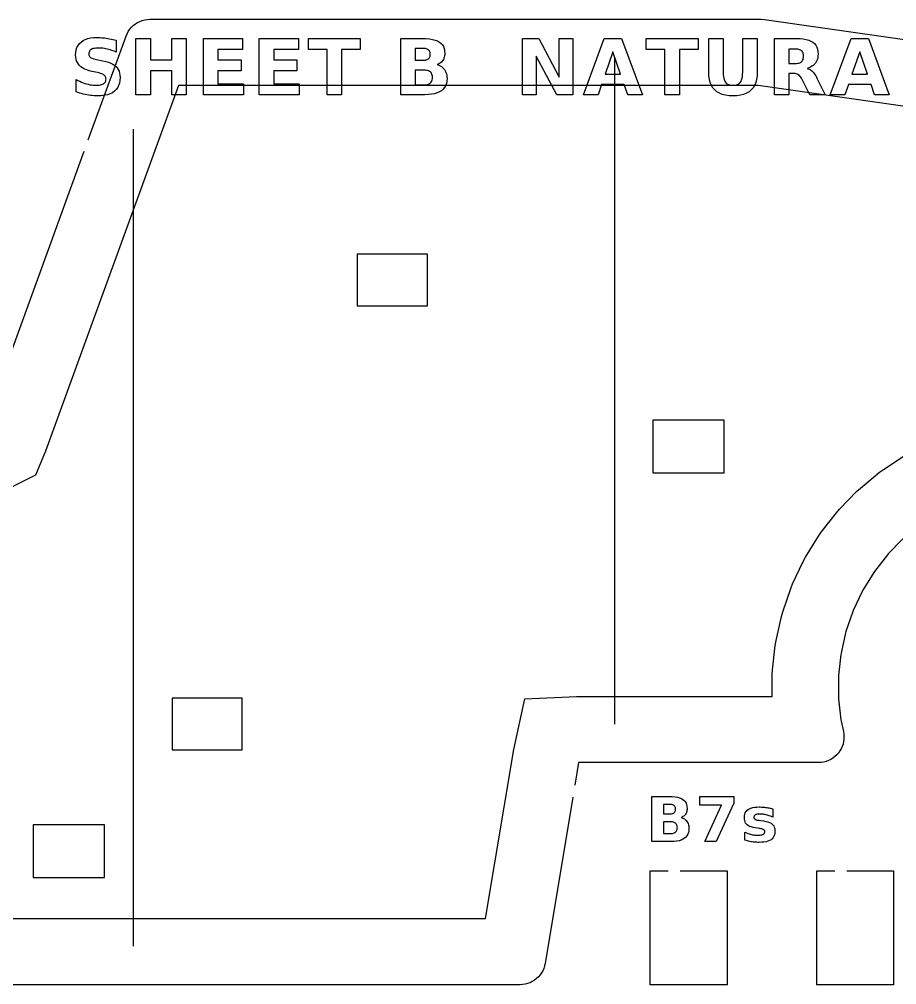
# Model space of a CAD drawing. Header units: millimetres. Extents: x 9 to 297, y 5 to 291.
# Drawn here: x 77.9 to 125.2, y 238.9 to 291.1 of the extents above; entities that cross this region are included whole.
import ezdxf

# ---------------------------------------------------------------- set-up
doc = ezdxf.new("R2010")
doc.units = ezdxf.units.MM
for name, color, linetype in [('CUT', 1, 'CONTINUOUS'), ('ENGRAVE', 5, 'CONTINUOUS'), ('SCORE', 7, 'CONTINUOUS')]:
    doc.layers.add(name, color=color, linetype=linetype)

msp = doc.modelspace()

# ---------------------------------------------------------------- linework, layer by layer
at = {"layer": 'CUT', "color": 1}
for points in [[(81.5771, 284.5566), (83.619, 290.1717), (83.6727, 290.2989), (83.74, 290.4216), (83.8194, 290.5369), (83.9102, 290.6435), (84.0113, 290.7403), (84.1217, 290.8263), (84.2403, 290.9007), (84.3658, 290.9626), (84.497, 291.0114), (84.6324, 291.0467), (84.7708, 291.068), (84.9086, 291.075), (117.9103, 291.075), (118.0994, 291.0616), (173.3381, 283.1703)], [(75.9413, 269.0581), (81.355, 283.9457)], [(125.5772, 263.0135), (124.785, 262.1991), (124.7407, 262.1483), (124.0429, 261.2517), (124.0045, 261.1963), (123.4095, 260.2284), (123.3774, 260.1691), (122.8926, 259.1417), (122.8672, 259.0792), (122.4983, 258.0046), (122.4799, 257.9398), (122.2315, 256.8311), (122.2204, 256.7646), (122.0954, 255.6354), (122.0917, 255.5681), (122.0917, 254.4319), (122.0954, 254.3646), (122.2204, 253.2354), (122.2315, 253.1689), (122.3592, 252.5989), (122.3822, 252.4659), (122.3919, 252.3295), (122.388, 252.1927), (122.3706, 252.0571), (122.3397, 251.9238), (122.2958, 251.7943), (122.2393, 251.6697), (122.1706, 251.5514), (122.0905, 251.4405), (121.9998, 251.3381), (121.8994, 251.2453), (121.7902, 251.1628), (121.6734, 251.0916), (121.5501, 251.0324), (121.4216, 250.9857), (121.289, 250.9521), (121.1537, 250.9317), (121.019, 250.925), (108.0635, 250.925), (107.8597, 249.7022)], [(107.7529, 249.0611), (106.2547, 240.0721), (106.2256, 239.9391), (106.1828, 239.8079), (106.127, 239.6817), (106.0588, 239.5617), (105.979, 239.4491), (105.8883, 239.3452), (105.7876, 239.2508), (105.6779, 239.167), (105.5604, 239.0946), (105.4363, 239.0343), (105.3067, 238.9868), (105.173, 238.9525), (105.0366, 238.9318), (104.9006, 238.925), (66.6229, 238.925)], [(113.55, 245.075), (116.075, 245.075), (116.075, 238.925), (111.925, 238.925), (111.925, 245.075), (112.9, 245.075)], [(122.55, 245.075), (125.075, 245.075), (125.075, 238.925), (120.925, 238.925), (120.925, 245.075), (121.9, 245.075)]]:
    msp.add_lwpolyline(points, dxfattribs=at)
for points in [[(96.105, 278.395), (96.105, 275.605), (99.895, 275.605), (99.895, 278.395), (96.105, 278.395)], [(112.075, 269.425), (112.075, 266.575), (115.925, 266.575), (115.925, 269.425), (112.075, 269.425)], [(86.105, 254.395), (86.105, 251.605), (89.895, 251.605), (89.895, 254.395), (86.105, 254.395)], [(78.5977, 247.5692), (78.5977, 244.7192), (82.4477, 244.7192), (82.4477, 247.5692), (78.5977, 247.5692)]]:
    msp.add_lwpolyline(points, close=True, dxfattribs=at)
at = {"layer": 'ENGRAVE', "color": 5}
for points in [[(82.7666, 289.4238), (82.6862, 289.4473), (82.6065, 289.4679), (82.5279, 289.4853), (82.4508, 289.4995), (82.3751, 289.5106), (82.3009, 289.5185), (82.2282, 289.5232), (82.1569, 289.5248), (82.0674, 289.5227), (81.986, 289.5162), (81.9128, 289.5055), (81.8477, 289.4905), (81.7907, 289.4711), (81.7419, 289.4475), (81.7008, 289.4194), (81.6673, 289.3865), (81.6412, 289.3488), (81.6225, 289.3065), (81.6113, 289.2593), (81.6076, 289.2074), (81.6101, 289.1682), (81.6176, 289.132), (81.6302, 289.0988), (81.6478, 289.0686), (81.6705, 289.0414), (81.6981, 289.0172), (81.7324, 288.995), (81.7749, 288.9739), (81.8255, 288.9539), (81.8844, 288.9349), (81.9514, 288.917), (82.0267, 288.9002), (82.3604, 288.8331), (82.5211, 288.7962), (82.6655, 288.7535), (82.7937, 288.7049), (82.9056, 288.6504), (83.0012, 288.5901), (83.0806, 288.5238), (83.1458, 288.4498), (83.1992, 288.3661), (83.2408, 288.2726), (83.2705, 288.1694), (83.2883, 288.0565), (83.2942, 287.9338), (83.2859, 287.7735), (83.2611, 287.6274), (83.2197, 287.4957), (83.1617, 287.3782), (83.0872, 287.275), (82.9961, 287.1862), (82.8881, 287.1112), (82.7625, 287.05), (82.6195, 287.0023), (82.459, 286.9682), (82.2811, 286.9478), (82.0857, 286.941), (81.9893, 286.9425), (81.8929, 286.9471), (81.7963, 286.9547), (81.6996, 286.9654), (81.6028, 286.9791), (81.5059, 286.9959), (81.4089, 287.0157), (81.3119, 287.0384), (81.2149, 287.0641), (81.1179, 287.0927), (81.021, 287.1242), (80.924, 287.1587), (80.924, 287.8199), (81.0204, 287.7705), (81.1158, 287.7253), (81.2101, 287.6844), (81.3033, 287.6477), (81.3955, 287.6152), (81.4865, 287.587), (81.5765, 287.563), (81.6655, 287.5434), (81.7533, 287.5282), (81.8401, 287.5173), (81.9258, 287.5108), (82.0104, 287.5086), (82.0925, 287.511), (82.168, 287.5181), (82.2368, 287.53), (82.2989, 287.5466), (82.3543, 287.568), (82.4031, 287.5941), (82.4447, 287.6246), (82.4788, 287.6592), (82.5053, 287.6978), (82.5242, 287.7406), (82.5356, 287.7874), (82.5394, 287.8382), (82.5368, 287.8839), (82.5291, 287.9259), (82.5162, 287.9644), (82.4982, 287.9992), (82.4751, 288.0304), (82.4468, 288.0579), (82.4108, 288.0833), (82.3646, 288.1077), (82.3082, 288.1312), (82.2416, 288.1538), (82.1647, 288.1755), (82.0776, 288.1963), (81.7744, 288.2634), (81.6293, 288.2992), (81.4978, 288.3414), (81.38, 288.3901), (81.2757, 288.4452), (81.1851, 288.5067), (81.1081, 288.5747), (81.0438, 288.65), (80.9911, 288.7336), (80.9502, 288.8255), (80.9209, 288.9255), (80.9034, 289.0339), (80.8975, 289.1505), (80.9057, 289.2959), (80.9301, 289.4297), (80.9708, 289.5518), (81.0278, 289.6623), (81.101, 289.7611), (81.1905, 289.8483), (81.2953, 289.9229), (81.4143, 289.9839), (81.5476, 290.0314), (81.6951, 290.0653), (81.8568, 290.0857), (82.0328, 290.0924), (82.1166, 290.0914), (82.2012, 290.0883), (82.2866, 290.083), (82.3728, 290.0757), (82.4598, 290.0663), (82.5475, 290.0548), (82.6362, 290.0412), (82.7259, 290.0255), (82.8166, 290.0078), (82.9083, 289.9879), (83.0011, 289.9659), (83.0948, 289.9419), (83.0948, 289.299), (83.0117, 289.3348), (82.9293, 289.3675), (82.8476, 289.3972), (82.7666, 289.4238)], [(86.8707, 290.0375), (86.8707, 287), (86.0874, 287), (86.0874, 288.2878), (84.9318, 288.2878), (84.9318, 287), (84.1485, 287), (84.1485, 290.0375), (84.9318, 290.0375), (84.9318, 288.8799), (86.0874, 288.8799), (86.0874, 290.0375), (86.8707, 290.0375)], [(89.8368, 288.2878), (88.5856, 288.2878), (88.5856, 287.592), (89.9609, 287.592), (89.9609, 287), (87.8023, 287), (87.8023, 290.0375), (89.9162, 290.0375), (89.9162, 289.4455), (88.5856, 289.4455), (88.5856, 288.8799), (89.8368, 288.8799), (89.8368, 288.2878)], [(92.8498, 288.2878), (91.5986, 288.2878), (91.5986, 287.592), (92.9739, 287.592), (92.9739, 287), (90.8153, 287), (90.8153, 290.0375), (92.9291, 290.0375), (92.9291, 289.4455), (91.5986, 289.4455), (91.5986, 288.8799), (92.8498, 288.8799), (92.8498, 288.2878)], [(94.4752, 287), (94.4752, 289.4455), (93.4661, 289.4455), (93.4661, 290.0375), (96.2655, 290.0375), (96.2655, 289.4455), (95.2585, 289.4455), (95.2585, 287), (94.4752, 287)], [(100.8587, 288.2867), (100.8933, 288.2135), (100.9202, 288.1353), (100.9394, 288.0521), (100.9509, 287.9639), (100.9548, 287.8708), (100.9465, 287.7305), (100.9217, 287.6027), (100.8805, 287.4873), (100.8227, 287.3843), (100.7485, 287.2938), (100.6577, 287.2157), (100.5501, 287.1498), (100.4253, 287.0958), (100.2834, 287.0539), (100.1242, 287.024), (99.9479, 287.006), (99.7544, 287), (98.4543, 287), (98.4543, 290.0375), (99.6303, 290.0375), (99.8315, 290.0322), (100.0133, 290.0163), (100.1758, 289.9897), (100.3189, 289.9525), (100.4425, 289.9047), (100.5468, 289.8463), (100.6336, 289.7761), (100.7045, 289.6932), (100.7597, 289.5976), (100.7991, 289.4891), (100.8228, 289.3679), (100.8306, 289.2339), (100.8278, 289.1618), (100.8191, 289.0934), (100.8047, 289.0287), (100.7845, 288.9676), (100.7586, 288.9102), (100.7269, 288.8565), (100.6897, 288.8068), (100.6473, 288.7617), (100.5997, 288.7209), (100.5469, 288.6847), (100.489, 288.6529), (100.4258, 288.6256), (100.5067, 288.5977), (100.5813, 288.563), (100.6496, 288.5213), (100.7115, 288.4728), (100.7671, 288.4173), (100.8164, 288.355), (100.8587, 288.2867)], [(107.7536, 287), (106.8787, 287), (105.774, 289.0833), (105.774, 287), (105.0314, 287), (105.0314, 290.0375), (105.9062, 290.0375), (107.011, 287.9542), (107.011, 290.0375), (107.7536, 290.0375), (107.7536, 287)], [(110.7197, 287), (110.5285, 287.5534), (109.3037, 287.5534), (109.1104, 287), (108.3231, 287), (109.4482, 290.0375), (110.382, 290.0375), (111.5071, 287), (110.7197, 287)], [(112.7236, 289.4455), (111.7144, 289.4455), (111.7144, 290.0375), (114.5139, 290.0375), (114.5139, 289.4455), (113.5068, 289.4455), (113.5068, 287), (112.7236, 287), (112.7236, 289.4455)], [(115.8995, 287.8939), (115.9234, 287.8102), (115.9542, 287.7384), (115.9918, 287.6785), (116.0372, 287.6291), (116.0912, 287.5887), (116.1538, 287.5572), (116.2251, 287.5347), (116.3051, 287.5213), (116.3936, 287.5168), (116.4828, 287.5213), (116.5633, 287.5347), (116.635, 287.5572), (116.6979, 287.5887), (116.7521, 287.6291), (116.7975, 287.6785), (116.8351, 287.7384), (116.8659, 287.8102), (116.8898, 287.8939), (116.9069, 287.9896), (116.9172, 288.0971), (116.9206, 288.2166), (116.9206, 290.0375), (117.7039, 290.0375), (117.7039, 288.2166), (117.6949, 288.0108), (117.6679, 287.8233), (117.623, 287.6541), (117.5601, 287.5032), (117.4792, 287.3706), (117.3804, 287.2563), (117.2631, 287.16), (117.127, 287.0812), (116.9719, 287.0198), (116.7981, 286.976), (116.6053, 286.9498), (116.3936, 286.941), (116.1826, 286.9498), (115.9904, 286.976), (115.8169, 287.0198), (115.6621, 287.0812), (115.5261, 287.16), (115.4089, 287.2563), (115.3101, 287.3706), (115.2292, 287.5032), (115.1663, 287.6541), (115.1214, 287.8233), (115.0944, 288.0108), (115.0854, 288.2166), (115.0854, 290.0375), (115.8687, 290.0375), (115.8687, 288.2166), (115.8722, 288.0971), (115.8824, 287.9896), (115.8995, 287.8939)], [(120.1963, 290.0151), (120.3519, 289.9872), (120.4896, 289.948), (120.6096, 289.8976), (120.7117, 289.8361), (120.7972, 289.7625), (120.8671, 289.6758), (120.9215, 289.5762), (120.9604, 289.4636), (120.9837, 289.3379), (120.9915, 289.1993), (120.9874, 289.1019), (120.9753, 289.0105), (120.9551, 288.9252), (120.9268, 288.8457), (120.8904, 288.7723), (120.846, 288.7049), (120.7934, 288.6433), (120.7326, 288.5874), (120.6636, 288.5371), (120.5865, 288.4924), (120.5011, 288.4534), (120.4076, 288.4201), (120.4602, 288.4053), (120.511, 288.3854), (120.5599, 288.3603), (120.6069, 288.3301), (120.6521, 288.2948), (120.6954, 288.2543), (120.7379, 288.2075), (120.7805, 288.1533), (120.8234, 288.0918), (120.8663, 288.0228), (120.9095, 287.9464), (120.9528, 287.8626), (121.378, 287), (120.5439, 287), (120.1736, 287.7548), (120.1362, 287.8267), (120.0986, 287.8907), (120.0609, 287.9466), (120.023, 287.9944), (119.985, 288.0343), (119.9467, 288.0661), (119.9063, 288.0916), (119.8616, 288.1124), (119.8127, 288.1286), (119.7596, 288.1402), (119.7022, 288.1472), (119.6405, 288.1495), (119.4188, 288.1495), (119.4188, 287), (118.6355, 287), (118.6355, 290.0375), (119.8318, 290.0375), (120.0229, 290.0319), (120.1963, 290.0151)], [(124.8324, 287), (124.0451, 287), (123.8538, 287.5534), (122.6291, 287.5534), (122.4358, 287), (121.6484, 287), (122.7735, 290.0375), (123.7074, 290.0375), (124.8324, 287)], [(99.9517, 288.943), (99.981, 288.9722), (100.0049, 289.0058), (100.0235, 289.0437), (100.0367, 289.0858), (100.0447, 289.1323), (100.0474, 289.183), (100.0447, 289.2332), (100.0367, 289.2792), (100.0235, 289.3211), (100.0049, 289.3589), (99.981, 289.3925), (99.9517, 289.4221), (99.9174, 289.4473), (99.878, 289.4679), (99.8337, 289.4839), (99.7845, 289.4953), (99.7302, 289.5022), (99.671, 289.5045), (99.2376, 289.5045), (99.2376, 288.8616), (99.671, 288.8616), (99.7302, 288.8638), (99.7845, 288.8706), (99.8337, 288.8819), (99.878, 288.8977), (99.9174, 288.9181), (99.9517, 288.943)], [(120.1014, 288.7822), (120.134, 288.816), (120.1607, 288.8564), (120.1815, 288.9033), (120.1963, 288.9567), (120.2052, 289.0168), (120.2082, 289.0833), (120.2052, 289.1492), (120.1963, 289.2086), (120.1815, 289.2614), (120.1607, 289.3076), (120.134, 289.3473), (120.1014, 289.3804), (120.0619, 289.4077), (120.0147, 289.4301), (119.9597, 289.4475), (119.897, 289.4599), (119.8266, 289.4674), (119.7484, 289.4699), (119.4188, 289.4699), (119.4188, 288.6907), (119.7484, 288.6907), (119.8266, 288.6932), (119.897, 288.7008), (119.9597, 288.7136), (120.0147, 288.7314), (120.0619, 288.7543), (120.1014, 288.7822)], [(110.3311, 288.1169), (109.9161, 289.3254), (109.499, 288.1169), (110.3311, 288.1169)], [(122.8244, 288.1169), (123.6565, 288.1169), (123.2415, 289.3254), (122.8244, 288.1169)], [(100.0888, 287.6688), (100.1186, 287.7105), (100.1417, 287.7579), (100.1582, 287.8109), (100.1682, 287.8695), (100.1715, 287.9338), (100.1682, 287.9969), (100.1584, 288.0544), (100.142, 288.1065), (100.119, 288.1531), (100.0895, 288.1942), (100.0535, 288.2299), (100.0108, 288.26), (99.9615, 288.2847), (99.9055, 288.3039), (99.8428, 288.3176), (99.7734, 288.3258), (99.6974, 288.3285), (99.2376, 288.3285), (99.2376, 287.533), (99.6974, 287.533), (99.7728, 287.5358), (99.8418, 287.5441), (99.9042, 287.558), (99.9601, 287.5773), (100.0095, 287.6023), (100.0524, 287.6327), (100.0888, 287.6688)], [(113.8249, 247.8378), (113.8694, 247.7935), (113.9088, 247.7436), (113.9426, 247.689), (113.9703, 247.6304), (113.9918, 247.5678), (114.0072, 247.5013), (114.0164, 247.4307), (114.0195, 247.3562), (114.0129, 247.244), (113.9931, 247.1417), (113.9601, 247.0494), (113.9139, 246.967), (113.8545, 246.8946), (113.7819, 246.8321), (113.6958, 246.7794), (113.596, 246.7363), (113.4824, 246.7027), (113.3551, 246.6788), (113.214, 246.6644), (113.0592, 246.6596), (112.0192, 246.6596), (112.0192, 249.0896), (112.9599, 249.0896), (113.1209, 249.0854), (113.2664, 249.0726), (113.3963, 249.0514), (113.5108, 249.0216), (113.6097, 248.9834), (113.6932, 248.9366), (113.7626, 248.8805), (113.8193, 248.8142), (113.8635, 248.7376), (113.895, 248.6509), (113.9139, 248.5539), (113.9202, 248.4467), (113.9179, 248.389), (113.911, 248.3343), (113.8995, 248.2825), (113.8833, 248.2337), (113.8626, 248.1878), (113.8372, 248.1448), (113.8075, 248.1051), (113.7736, 248.0689), (113.7355, 248.0364), (113.6933, 248.0074), (113.6469, 247.9819), (113.5963, 247.9601), (113.6611, 247.9378), (113.7208, 247.91), (113.7754, 247.8766), (113.8249, 247.8378)], [(116.4413, 248.7364), (115.494, 246.6596), (114.8836, 246.6596), (115.7804, 248.629), (114.6102, 248.629), (114.6102, 249.0896), (116.4413, 249.0896), (116.4413, 248.7364)], [(113.1227, 248.1651), (113.1581, 248.1778), (113.1896, 248.1941), (113.2171, 248.214), (113.2405, 248.2374), (113.2596, 248.2642), (113.2745, 248.2945), (113.2851, 248.3283), (113.2915, 248.3654), (113.2936, 248.406), (113.2915, 248.4462), (113.2851, 248.483), (113.2745, 248.5165), (113.2596, 248.5467), (113.2405, 248.5736), (113.2171, 248.5973), (113.1896, 248.6174), (113.1581, 248.6339), (113.1227, 248.6467), (113.0833, 248.6559), (113.0399, 248.6614), (112.9925, 248.6632), (112.6458, 248.6632), (112.6458, 248.1489), (112.9925, 248.1489), (113.0399, 248.1507), (113.0833, 248.1561), (113.1227, 248.1651)], [(118.544, 247.9828), (118.482, 248.0078), (118.4207, 248.0306), (118.3601, 248.0512), (118.3002, 248.0697), (118.2411, 248.0859), (118.1827, 248.1), (118.1252, 248.112), (118.0687, 248.1217), (118.0134, 248.1293), (117.9591, 248.1348), (117.906, 248.138), (117.8539, 248.1391), (117.8009, 248.1379), (117.7527, 248.1345), (117.7092, 248.1287), (117.6705, 248.1207), (117.6365, 248.1103), (117.6073, 248.0976), (117.5827, 248.0825), (117.5625, 248.065), (117.5469, 248.0449), (117.5357, 248.0224), (117.529, 247.9973), (117.5267, 247.9698), (117.5284, 247.9474), (117.5335, 247.9268), (117.542, 247.908), (117.5539, 247.891), (117.5691, 247.8758), (117.5878, 247.8624), (117.6108, 247.8505), (117.6392, 247.8396), (117.673, 247.8299), (117.7122, 247.8212), (117.7567, 247.8136), (117.8067, 247.8071), (117.9092, 247.7924), (118.0503, 247.7714), (118.1751, 247.7463), (118.2836, 247.7171), (118.3758, 247.6839), (118.4518, 247.6466), (118.5114, 247.6052), (118.5587, 247.5577), (118.5973, 247.502), (118.6274, 247.438), (118.6489, 247.3658), (118.6618, 247.2854), (118.6661, 247.1967), (118.6601, 247.1036), (118.6422, 247.0186), (118.6123, 246.9416), (118.5706, 246.8726), (118.5169, 246.8117), (118.4512, 246.7589), (118.3737, 246.7141), (118.2845, 246.6775), (118.1835, 246.649), (118.0707, 246.6287), (117.9462, 246.6165), (117.8099, 246.6124), (117.7494, 246.6132), (117.6881, 246.6156), (117.6262, 246.6195), (117.5636, 246.6251), (117.5004, 246.6322), (117.4364, 246.6409), (117.3718, 246.6512), (117.3066, 246.663), (117.2409, 246.6765), (117.1745, 246.6915), (117.1076, 246.7081), (117.0401, 246.7263), (117.0401, 247.169), (117.0984, 247.142), (117.1572, 247.1173), (117.2165, 247.095), (117.2763, 247.075), (117.3366, 247.0574), (117.3973, 247.0421), (117.4585, 247.0292), (117.52, 247.0186), (117.5819, 247.0104), (117.644, 247.0045), (117.7065, 247.001), (117.7692, 246.9998), (117.8239, 247.0011), (117.8738, 247.005), (117.919, 247.0116), (117.9595, 247.0208), (117.9953, 247.0326), (118.0264, 247.047), (118.0528, 247.064), (118.0743, 247.0835), (118.0911, 247.1056), (118.1031, 247.1302), (118.1103, 247.1573), (118.1127, 247.1869), (118.111, 247.2119), (118.1061, 247.2346), (118.0978, 247.2551), (118.0863, 247.2734), (118.0714, 247.2895), (118.0533, 247.3033), (118.0302, 247.3156), (118.0005, 247.3269), (117.9644, 247.3373), (117.9216, 247.3467), (117.8723, 247.3552), (117.8164, 247.3627), (117.7139, 247.3758), (117.5907, 247.3943), (117.4804, 247.4175), (117.3831, 247.4453), (117.2987, 247.4777), (117.2272, 247.5148), (117.1687, 247.5564), (117.1209, 247.6042), (117.0819, 247.6595), (117.0515, 247.7224), (117.0298, 247.793), (117.0168, 247.8711), (117.0124, 247.9568), (117.0179, 248.0492), (117.0345, 248.1333), (117.0621, 248.2091), (117.1007, 248.2765), (117.1503, 248.3357), (117.211, 248.3865), (117.283, 248.4293), (117.3669, 248.4643), (117.4624, 248.4915), (117.5698, 248.5109), (117.6889, 248.5226), (117.8197, 248.5265), (117.8739, 248.5258), (117.9289, 248.5238), (117.9849, 248.5204), (118.0418, 248.5156), (118.0996, 248.5095), (118.1582, 248.5021), (118.2182, 248.4931), (118.28, 248.4827), (118.3434, 248.4707), (118.4085, 248.4572), (118.4754, 248.4421), (118.544, 248.4256), (118.544, 247.9828)], [(113.2238, 247.1215), (113.2633, 247.1414), (113.2977, 247.1658), (113.3268, 247.1946), (113.3506, 247.228), (113.3691, 247.2659), (113.3823, 247.3083), (113.3902, 247.3552), (113.3929, 247.4067), (113.3903, 247.4571), (113.3824, 247.5032), (113.3693, 247.5448), (113.3509, 247.5821), (113.3273, 247.615), (113.2985, 247.6435), (113.2643, 247.6676), (113.2249, 247.6873), (113.1801, 247.7027), (113.1299, 247.7137), (113.0745, 247.7202), (113.0136, 247.7224), (112.6458, 247.7224), (112.6458, 247.086), (113.0136, 247.086), (113.074, 247.0883), (113.1291, 247.0949), (113.1791, 247.106), (113.2238, 247.1215)]]:
    msp.add_lwpolyline(points, close=True, dxfattribs=at)
at = {"layer": 'SCORE', "color": 7}
for points in [[(110, 289), (110, 253)], [(197.8835, 271.5), (177.9446, 271.5), (175.9005, 271.603), (174.8943, 273.3852), (171.6896, 279.7945), (117.7513, 287.5), (86.4515, 287.5), (79.2704, 267.752), (78.7249, 266.4581), (77.472, 265.8241), (61.5, 258.7254)], [(84, 285.1477), (84, 241)], [(67.6822, 242.5), (103.0351, 242.5), (104.5567, 251.6299), (105.1538, 254.3598), (107.9448, 254.5), (118.5167, 254.5), (118.5167, 255.6666), (118.5313, 255.9307), (118.6779, 257.2558), (118.7215, 257.5167), (119.013, 258.8177), (119.085, 259.0722), (119.5179, 260.3332), (119.6174, 260.5783), (120.1864, 261.784), (120.3123, 262.0166), (121.0105, 263.1524), (121.1612, 263.3698), (121.9801, 264.4219), (122.1538, 264.6213), (123.0834, 265.577), (123.2781, 265.7561), (124.3072, 266.6037), (124.5203, 266.7603), (125.6364, 267.4895)]]:
    msp.add_lwpolyline(points, dxfattribs=at)

doc.saveas('drawing.dxf')
